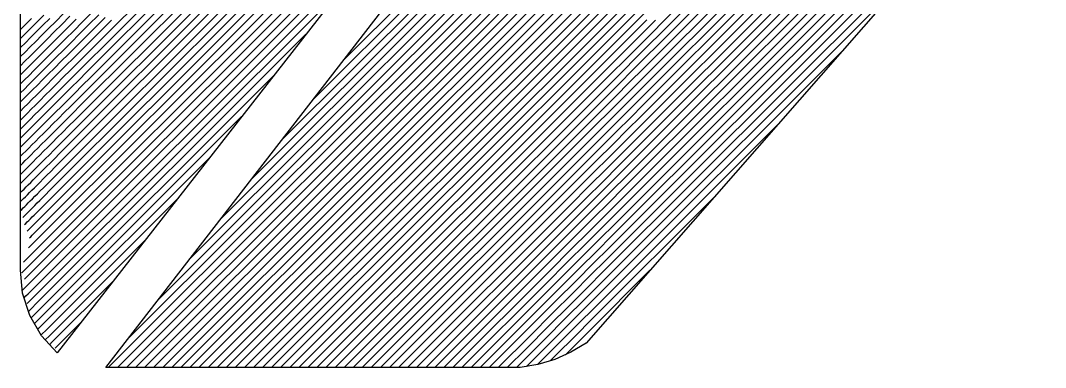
# Model space of a CAD drawing. Extents: x 0 to 13080, y 0 to 6750.
# Drawn here: x 12356.2 to 12416.1, y 1111.6 to 1131.9 of the extents above; entities that cross this region are included whole.
import ezdxf

# ---------------------------------------------------------------- set-up
doc = ezdxf.new("R2010")
doc.units = 0
doc.header["$MEASUREMENT"] = 0
doc.layers.add('MTH-CARIMBO-TXT1', color=1, linetype='CONTINUOUS')

msp = doc.modelspace()

# ---------------------------------------------------------------- linework, layer by layer
at = {"layer": 'MTH-CARIMBO-TXT1', "linetype": 'Continuous'}
for p, q in [((12375.110825, 1129.581525), (12397.974255, 1152.444955)), ((12373.308981, 1127.24935), (12397.739485, 1151.679854)), ((12371.507136, 1124.917176), (12397.504714, 1150.914754)), ((12369.705292, 1122.585001), (12397.269943, 1150.149653)), ((12361.210506, 1131.060778), (12379.725853, 1149.576125)), ((12367.903448, 1120.252827), (12397.035173, 1149.384552)), ((12360.907868, 1130.22781), (12379.725853, 1149.045795)), ((12366.101603, 1117.920652), (12396.800402, 1148.619451)), ((12360.302593, 1128.561875), (12379.725853, 1147.985134)), ((12360.605231, 1129.394843), (12379.725853, 1148.515464)), ((12393.621082, 1131.121219), (12410.475948, 1147.976085)), ((12393.788038, 1131.818505), (12410.281133, 1148.3116)), ((12359.999956, 1127.728907), (12379.725853, 1147.454804)), ((12364.299759, 1115.588478), (12396.565632, 1147.854351)), ((12393.454126, 1130.423933), (12410.670763, 1147.64057)), ((12359.697318, 1126.89594), (12379.725853, 1146.924474)), ((12362.497914, 1113.256304), (12396.330861, 1147.08925)), ((12393.120215, 1129.029361), (12411.060393, 1146.96954)), ((12393.287171, 1129.726647), (12410.865578, 1147.305055)), ((12359.39468, 1126.062972), (12379.725853, 1146.394144)), ((12361.33428, 1111.562339), (12396.09609, 1146.324149)), ((12392.786303, 1127.63479), (12411.450023, 1146.29851)), ((12392.953259, 1128.332076), (12411.255208, 1146.634025)), ((12359.092043, 1125.230004), (12379.725853, 1145.863814)), ((12361.86461, 1111.562339), (12395.86132, 1145.559049)), ((12392.452392, 1126.240218), (12411.839654, 1145.62748)), ((12392.619347, 1126.937504), (12411.644839, 1145.962995)), ((12358.789405, 1124.397037), (12379.725853, 1145.333484)), ((12392.11848, 1124.845646), (12412.229284, 1144.95645)), ((12392.285436, 1125.542932), (12412.034469, 1145.291965)), ((12358.486768, 1123.564069), (12379.725853, 1144.803154)), ((12362.39494, 1111.562339), (12395.626549, 1144.793948)), ((12391.951524, 1124.14836), (12412.424099, 1144.620935)), ((12358.18413, 1122.731101), (12379.725853, 1144.272824)), ((12362.92527, 1111.562339), (12395.391778, 1144.028847)), ((12391.617613, 1122.753789), (12412.813729, 1143.949905)), ((12391.784569, 1123.451075), (12412.618914, 1144.28542)), ((12357.578855, 1121.065166), (12379.725853, 1143.212164)), ((12357.881493, 1121.898134), (12379.725853, 1143.742494)), ((12363.4556, 1111.562339), (12395.157008, 1143.263746)), ((12391.283701, 1121.359217), (12413.20336, 1143.278875)), ((12391.450657, 1122.056503), (12413.008544, 1143.61439)), ((12357.276217, 1120.232198), (12379.725853, 1142.681834)), ((12390.94979, 1119.964645), (12413.59299, 1142.607845)), ((12391.116746, 1120.661931), (12413.398175, 1142.94336)), ((12356.97358, 1119.399231), (12379.725853, 1142.151503)), ((12363.98593, 1111.562339), (12394.922237, 1142.498646)), ((12390.782834, 1119.267359), (12413.787805, 1142.27233)), ((12356.670942, 1118.566263), (12379.725853, 1141.621173)), ((12364.51626, 1111.562339), (12394.687467, 1141.733545)), ((12390.448922, 1117.872788), (12414.177435, 1141.601301)), ((12390.615878, 1118.570074), (12413.98262, 1141.936815)), ((12356.368305, 1117.733296), (12379.725853, 1141.090843)), ((12365.04659, 1111.562339), (12394.452696, 1140.968444)), ((12361.915568, 1122.750229), (12379.725853, 1140.560513)), ((12365.57692, 1111.562339), (12394.217925, 1140.203344)), ((12366.10725, 1111.562339), (12393.983155, 1139.438243)), ((12366.63758, 1111.562339), (12393.748384, 1138.673142)), ((12390.281967, 1117.175502), (12411.572136, 1138.465672)), ((12356.594452, 1116.368453), (12378.535631, 1138.309631)), ((12367.167911, 1111.562339), (12393.513613, 1137.908041)), ((12367.698241, 1111.562339), (12393.278843, 1137.142941)), ((12368.228571, 1111.562339), (12393.044072, 1136.37784)), ((12356.756798, 1116.000469), (12376.654222, 1135.897892)), ((12368.758901, 1111.562339), (12392.809301, 1135.612739)), ((12356.432106, 1116.736437), (12374.940708, 1135.245039)), ((12369.289231, 1111.562339), (12392.574531, 1134.847639)), ((12390.115011, 1116.478216), (12407.859826, 1134.223031)), ((12369.819561, 1111.562339), (12392.33976, 1134.082538)), ((12356.919144, 1115.632484), (12374.772813, 1133.486153)), ((12370.349891, 1111.562339), (12392.10499, 1133.317437)), ((12370.880221, 1111.562339), (12391.870219, 1132.552336)), ((12391.635448, 1131.787236), (12392.470067, 1132.621854)), ((12392.255364, 1131.876821), (12393.019759, 1132.641216)), ((12356.504783, 1131.658356), (12356.841357, 1131.99493)), ((12356.817154, 1131.440397), (12357.171471, 1131.794714)), ((12357.171471, 1131.794714), (12357.557898, 1132.181141)), ((12357.504716, 1131.597628), (12357.908935, 1132.001848)), ((12357.839295, 1131.401878), (12358.261044, 1131.823626)), ((12358.261044, 1131.823626), (12358.719674, 1132.282257)), ((12358.612668, 1131.644921), (12359.090422, 1132.122674)), ((12358.96224, 1131.464162), (12359.459346, 1131.961269)), ((12359.308109, 1131.279701), (12359.82484, 1131.796433)), ((12359.82484, 1131.796433), (12360.388884, 1132.360476)), ((12360.185082, 1131.626344), (12360.771724, 1132.212986)), ((12360.537932, 1131.448864), (12361.147434, 1132.058366)), ((12360.880804, 1131.261406), (12361.513143, 1131.893746)), ((12371.410551, 1111.562339), (12391.635448, 1131.787236)), ((12391.400678, 1131.022135), (12392.255364, 1131.876821)), ((12392.040661, 1131.131789), (12392.823004, 1131.914131)), ((12392.626249, 1131.187046), (12393.335147, 1131.895944)), ((12393.15429, 1131.184757), (12393.788038, 1131.818505)), ((12356.198503, 1131.352076), (12356.504783, 1131.658356)), ((12356.493252, 1131.116495), (12356.817154, 1131.440397)), ((12356.792951, 1130.885864), (12357.133407, 1131.22632)), ((12357.133407, 1131.22632), (12357.504716, 1131.597628)), ((12357.451533, 1131.014116), (12357.839295, 1131.401878)), ((12357.769655, 1130.801908), (12358.173503, 1131.205756)), ((12358.173503, 1131.205756), (12358.612668, 1131.644921)), ((12358.505663, 1131.007585), (12358.96224, 1131.464162)), ((12358.834058, 1130.80565), (12359.308109, 1131.279701)), ((12359.648471, 1131.089734), (12360.185082, 1131.626344)), ((12359.98128, 1130.892213), (12360.537932, 1131.448864)), ((12360.30414, 1130.684742), (12360.880804, 1131.261406)), ((12391.825959, 1130.386756), (12392.626249, 1131.187046)), ((12392.429494, 1130.459961), (12393.15429, 1131.184757)), ((12356.198503, 1130.821745), (12356.493252, 1131.116495)), ((12356.198503, 1130.291415), (12356.481721, 1130.574634)), ((12356.481721, 1130.574634), (12356.792951, 1130.885864)), ((12356.768748, 1130.331331), (12357.095343, 1130.657925)), ((12357.08149, 1115.2645), (12372.891404, 1131.074414)), ((12357.095343, 1130.657925), (12357.451533, 1131.014116)), ((12357.398351, 1130.430604), (12357.769655, 1130.801908)), ((12357.700015, 1130.201938), (12358.085963, 1130.587886)), ((12358.085963, 1130.587886), (12358.505663, 1131.007585)), ((12358.398657, 1130.370249), (12358.834058, 1130.80565)), ((12358.705876, 1130.147139), (12359.156871, 1130.598134)), ((12359.156871, 1130.598134), (12359.648471, 1131.089734)), ((12359.472102, 1130.383034), (12359.98128, 1130.892213)), ((12359.777479, 1130.158081), (12360.30414, 1130.684742)), ((12360.614175, 1130.464447), (12361.210506, 1131.060778)), ((12371.940881, 1111.562339), (12391.400678, 1131.022135)), ((12391.165907, 1130.257034), (12392.040661, 1131.131789)), ((12392.973433, 1130.47357), (12393.621082, 1131.121219)), ((12356.198503, 1129.761085), (12356.47019, 1130.032772)), ((12356.47019, 1130.032772), (12356.768748, 1130.331331)), ((12356.744545, 1129.776798), (12357.057278, 1130.089531)), ((12357.057278, 1130.089531), (12357.398351, 1130.430604)), ((12357.345169, 1129.847091), (12357.700015, 1130.201938)), ((12357.630375, 1129.601967), (12357.998423, 1129.970016)), ((12357.998423, 1129.970016), (12358.398657, 1130.370249)), ((12358.291651, 1129.732913), (12358.705876, 1130.147139)), ((12359.005634, 1129.916566), (12359.472102, 1130.383034)), ((12359.295733, 1129.676335), (12359.777479, 1130.158081)), ((12360.070348, 1129.92062), (12360.614175, 1130.464447)), ((12360.347545, 1129.667487), (12360.907868, 1130.22781)), ((12372.471211, 1111.562339), (12391.165907, 1130.257034)), ((12389.948055, 1115.78093), (12404.147515, 1129.98039)), ((12390.931136, 1129.491934), (12391.825959, 1130.386756)), ((12391.611256, 1129.641723), (12392.429494, 1130.459961)), ((12392.232739, 1129.732876), (12392.973433, 1130.47357)), ((12392.792576, 1129.762383), (12393.454126, 1130.423933)), ((12356.198503, 1129.230755), (12356.458659, 1129.490911)), ((12356.458659, 1129.490911), (12356.744545, 1129.776798)), ((12356.720342, 1129.222265), (12357.019214, 1129.521136)), ((12357.019214, 1129.521136), (12357.345169, 1129.847091)), ((12357.291987, 1129.263579), (12357.630375, 1129.601967)), ((12357.910883, 1129.352145), (12358.291651, 1129.732913)), ((12358.184645, 1129.095577), (12358.577694, 1129.488627)), ((12358.577694, 1129.488627), (12359.005634, 1129.916566)), ((12358.854396, 1129.234998), (12359.295733, 1129.676335)), ((12359.119364, 1128.969636), (12359.573677, 1129.423949)), ((12359.573677, 1129.423949), (12360.070348, 1129.92062)), ((12359.836556, 1129.156498), (12360.347545, 1129.667487)), ((12360.080915, 1128.870527), (12360.605231, 1129.394843)), ((12373.001542, 1111.562339), (12390.931136, 1129.491934)), ((12390.696366, 1128.726833), (12391.611256, 1129.641723)), ((12391.396553, 1128.89669), (12392.232739, 1129.732876)), ((12392.035984, 1129.005791), (12392.792576, 1129.762383)), ((12392.611719, 1129.051196), (12393.287171, 1129.726647)), ((12356.198503, 1128.700425), (12356.447127, 1128.94905)), ((12356.447127, 1128.94905), (12356.720342, 1129.222265)), ((12356.696139, 1128.667732), (12356.981149, 1128.952742)), ((12356.981149, 1128.952742), (12357.291987, 1129.263579)), ((12357.238804, 1128.680067), (12357.560735, 1129.001997)), ((12357.560735, 1129.001997), (12357.910883, 1129.352145)), ((12357.823343, 1128.734275), (12358.184645, 1129.095577)), ((12358.077639, 1128.458242), (12358.449513, 1128.830115)), ((12358.449513, 1128.830115), (12358.854396, 1129.234998)), ((12358.703159, 1128.553431), (12359.119364, 1128.969636)), ((12359.369875, 1128.689817), (12359.836556, 1129.156498)), ((12359.602764, 1128.392376), (12360.080915, 1128.870527)), ((12390.461595, 1127.961732), (12391.396553, 1128.89669)), ((12391.18185, 1128.151657), (12392.035984, 1129.005791)), ((12391.839229, 1128.278705), (12392.611719, 1129.051196)), ((12392.430862, 1128.340009), (12393.120215, 1129.029361)), ((12356.198503, 1128.170095), (12356.435596, 1128.407189)), ((12356.435596, 1128.407189), (12356.696139, 1128.667732)), ((12356.671937, 1128.113199), (12356.943085, 1128.384347)), ((12356.943085, 1128.384347), (12357.238804, 1128.680067)), ((12357.185622, 1128.096554), (12357.491095, 1128.402027)), ((12357.243836, 1114.896516), (12371.009994, 1128.662675)), ((12357.491095, 1128.402027), (12357.823343, 1128.734275)), ((12357.735802, 1128.116405), (12358.077639, 1128.458242)), ((12357.970634, 1127.820906), (12358.321331, 1128.171603)), ((12358.321331, 1128.171603), (12358.703159, 1128.553431)), ((12358.551921, 1127.871863), (12358.942995, 1128.262937)), ((12358.942995, 1128.262937), (12359.369875, 1128.689817)), ((12359.166074, 1127.955686), (12359.602764, 1128.392376)), ((12359.814286, 1128.073568), (12360.302593, 1128.561875)), ((12373.531872, 1111.562339), (12390.696366, 1128.726833)), ((12390.967147, 1127.406624), (12391.839229, 1128.278705)), ((12391.642474, 1127.55162), (12392.430862, 1128.340009)), ((12392.250005, 1127.628822), (12392.953259, 1128.332076)), ((12356.198503, 1127.639765), (12356.424065, 1127.865327)), ((12356.424065, 1127.865327), (12356.671937, 1128.113199)), ((12356.647734, 1127.558666), (12356.90502, 1127.815952)), ((12356.90502, 1127.815952), (12357.185622, 1128.096554)), ((12357.13244, 1127.513042), (12357.421455, 1127.802057)), ((12357.421455, 1127.802057), (12357.735802, 1128.116405)), ((12357.648262, 1127.498534), (12357.970634, 1127.820906)), ((12358.193149, 1127.513091), (12358.551921, 1127.871863)), ((12358.766626, 1127.556238), (12359.166074, 1127.955686)), ((12358.962272, 1127.221554), (12359.368972, 1127.628254)), ((12359.368972, 1127.628254), (12359.814286, 1128.073568)), ((12359.547656, 1127.276608), (12359.999956, 1127.728907)), ((12374.062202, 1111.562339), (12390.461595, 1127.961732)), ((12390.226825, 1127.196631), (12391.18185, 1128.151657)), ((12391.445719, 1126.824535), (12392.250005, 1127.628822)), ((12392.069149, 1126.917635), (12392.786303, 1127.63479)), ((12356.198503, 1127.109435), (12356.412534, 1127.323466)), ((12356.401003, 1126.781605), (12356.623531, 1127.004133)), ((12356.412534, 1127.323466), (12356.647734, 1127.558666)), ((12356.623531, 1127.004133), (12356.866956, 1127.247558)), ((12356.866956, 1127.247558), (12357.13244, 1127.513042)), ((12357.079258, 1126.92953), (12357.351815, 1127.202087)), ((12357.351815, 1127.202087), (12357.648262, 1127.498534)), ((12357.560722, 1126.880664), (12357.863628, 1127.18357)), ((12357.863628, 1127.18357), (12358.193149, 1127.513091)), ((12358.064967, 1126.854579), (12358.400684, 1127.190295)), ((12358.400684, 1127.190295), (12358.766626, 1127.556238)), ((12358.590257, 1126.849539), (12358.962272, 1127.221554)), ((12359.13518, 1126.864132), (12359.547656, 1127.276608)), ((12374.592532, 1111.562339), (12390.226825, 1127.196631)), ((12389.992054, 1126.431531), (12390.967147, 1127.406624)), ((12390.752445, 1126.661591), (12391.642474, 1127.55162)), ((12356.198503, 1126.579105), (12356.401003, 1126.781605)), ((12356.389471, 1126.239744), (12356.599328, 1126.4496)), ((12356.599328, 1126.4496), (12356.828891, 1126.679163)), ((12356.828891, 1126.679163), (12357.079258, 1126.92953)), ((12357.026075, 1126.346017), (12357.282175, 1126.602117)), ((12357.282175, 1126.602117), (12357.560722, 1126.880664)), ((12357.473182, 1126.262794), (12357.756622, 1126.546234)), ((12357.756622, 1126.546234), (12358.064967, 1126.854579)), ((12357.936785, 1126.196067), (12358.249446, 1126.508728)), ((12358.249446, 1126.508728), (12358.590257, 1126.849539)), ((12358.413888, 1126.142839), (12358.75847, 1126.487422)), ((12358.75847, 1126.487422), (12359.13518, 1126.864132)), ((12358.901388, 1126.10001), (12359.281027, 1126.479648)), ((12359.281027, 1126.479648), (12359.697318, 1126.89594)), ((12375.122862, 1111.562339), (12389.992054, 1126.431531)), ((12389.757283, 1125.66643), (12390.752445, 1126.661591)), ((12390.537742, 1125.916558), (12391.445719, 1126.824535)), ((12391.248964, 1126.09745), (12392.069149, 1126.917635)), ((12391.888292, 1126.206448), (12392.619347, 1126.937504)), ((12356.198503, 1126.048775), (12356.389471, 1126.239744)), ((12356.37794, 1125.697882), (12356.575125, 1125.895067)), ((12356.575125, 1125.895067), (12356.790827, 1126.110769)), ((12356.790827, 1126.110769), (12357.026075, 1126.346017)), ((12356.972893, 1125.762505), (12357.212535, 1126.002147)), ((12357.212535, 1126.002147), (12357.473182, 1126.262794)), ((12357.385642, 1125.644924), (12357.649616, 1125.908898)), ((12357.406182, 1114.528532), (12369.128585, 1126.250935)), ((12357.649616, 1125.908898), (12357.936785, 1126.196067)), ((12357.808604, 1125.537555), (12358.098208, 1125.82716)), ((12358.098208, 1125.82716), (12358.413888, 1126.142839)), ((12358.554669, 1125.75329), (12358.901388, 1126.10001)), ((12359.014397, 1125.682689), (12359.39468, 1126.062972)), ((12389.522513, 1124.901329), (12390.537742, 1125.916558)), ((12390.323039, 1125.171525), (12391.248964, 1126.09745)), ((12391.052209, 1125.370365), (12391.888292, 1126.206448)), ((12391.707435, 1125.495261), (12392.452392, 1126.240218)), ((12356.198503, 1125.518445), (12356.37794, 1125.697882)), ((12356.366409, 1125.156021), (12356.550922, 1125.340534)), ((12356.550922, 1125.340534), (12356.752762, 1125.542374)), ((12356.714698, 1124.97398), (12356.919711, 1125.178993)), ((12356.752762, 1125.542374), (12356.972893, 1125.762505)), ((12356.919711, 1125.178993), (12357.142895, 1125.402177)), ((12357.142895, 1125.402177), (12357.385642, 1125.644924)), ((12357.298101, 1125.027053), (12357.54261, 1125.271562)), ((12357.54261, 1125.271562), (12357.808604, 1125.537555)), ((12357.946971, 1125.145593), (12358.237519, 1125.43614)), ((12358.237519, 1125.43614), (12358.554669, 1125.75329)), ((12358.350867, 1125.019159), (12358.667596, 1125.335888)), ((12358.667596, 1125.335888), (12359.014397, 1125.682689)), ((12358.747768, 1124.885729), (12359.092043, 1125.230004)), ((12375.653192, 1111.562339), (12389.757283, 1125.66643)), ((12389.781099, 1115.083644), (12400.435205, 1125.737749)), ((12390.108336, 1124.426492), (12391.052209, 1125.370365)), ((12390.855454, 1124.64328), (12391.707435, 1125.495261)), ((12391.526578, 1124.784074), (12392.285436, 1125.542932)), ((12356.198503, 1124.988114), (12356.366409, 1125.156021)), ((12356.198503, 1124.457784), (12356.354878, 1124.61416)), ((12356.354878, 1124.61416), (12356.526719, 1124.786001)), ((12356.526719, 1124.786001), (12356.714698, 1124.97398)), ((12356.676633, 1124.405585), (12356.866529, 1124.59548)), ((12356.866529, 1124.59548), (12357.073255, 1124.802207)), ((12357.073255, 1124.802207), (12357.298101, 1125.027053)), ((12357.210561, 1124.409183), (12357.435605, 1124.634226)), ((12357.435605, 1124.634226), (12357.680422, 1124.879044)), ((12357.680422, 1124.879044), (12357.946971, 1125.145593)), ((12357.795733, 1124.464025), (12358.061149, 1124.729441)), ((12358.061149, 1124.729441), (12358.350867, 1125.019159)), ((12358.433805, 1124.571766), (12358.747768, 1124.885729)), ((12376.183522, 1111.562339), (12389.522513, 1124.901329)), ((12389.287742, 1124.136228), (12390.323039, 1125.171525)), ((12389.893633, 1123.68146), (12390.855454, 1124.64328)), ((12390.658699, 1123.916195), (12391.526578, 1124.784074)), ((12391.345721, 1124.072887), (12392.11848, 1124.845646)), ((12356.198503, 1123.927454), (12356.343347, 1124.072298)), ((12356.343347, 1124.072298), (12356.502517, 1124.231468)), ((12356.502517, 1124.231468), (12356.676633, 1124.405585)), ((12356.638569, 1123.83719), (12356.813346, 1124.011968)), ((12356.813346, 1124.011968), (12357.003615, 1124.202237)), ((12357.003615, 1124.202237), (12357.210561, 1124.409183)), ((12357.123021, 1123.791313), (12357.328599, 1123.99689)), ((12357.328599, 1123.99689), (12357.55224, 1124.220532)), ((12357.55224, 1124.220532), (12357.795733, 1124.464025)), ((12357.644496, 1123.782457), (12357.88478, 1124.022742)), ((12357.88478, 1124.022742), (12358.147065, 1124.285027)), ((12358.147065, 1124.285027), (12358.433805, 1124.571766)), ((12358.200013, 1123.807644), (12358.481138, 1124.088769)), ((12358.481138, 1124.088769), (12358.789405, 1124.397037)), ((12376.713852, 1111.562339), (12389.287742, 1124.136228)), ((12389.052971, 1123.371128), (12390.108336, 1124.426492)), ((12390.461944, 1123.18911), (12391.345721, 1124.072887)), ((12391.164864, 1123.361701), (12391.951524, 1124.14836)), ((12356.198503, 1123.397124), (12356.331815, 1123.530437)), ((12356.331815, 1123.530437), (12356.478314, 1123.676935)), ((12356.478314, 1123.676935), (12356.638569, 1123.83719)), ((12356.600504, 1123.268796), (12356.760164, 1123.428456)), ((12356.760164, 1123.428456), (12356.933975, 1123.602267)), ((12356.933975, 1123.602267), (12357.123021, 1123.791313)), ((12357.221593, 1123.359554), (12357.424058, 1123.56202)), ((12357.424058, 1123.56202), (12357.644496, 1123.782457)), ((12357.568528, 1114.160548), (12367.247176, 1123.839196)), ((12357.708411, 1123.316043), (12357.943264, 1123.550895)), ((12357.943264, 1123.550895), (12358.200013, 1123.807644)), ((12358.214508, 1123.29181), (12358.486768, 1123.564069)), ((12388.818201, 1122.606027), (12389.893633, 1123.68146)), ((12389.67893, 1122.936427), (12390.658699, 1123.916195)), ((12390.984008, 1122.650514), (12391.784569, 1123.451075)), ((12356.198503, 1122.866794), (12356.320284, 1122.988576)), ((12356.320284, 1122.988576), (12356.454111, 1123.122402)), ((12356.454111, 1123.122402), (12356.600504, 1123.268796)), ((12356.56244, 1122.700401), (12356.706982, 1122.844943)), ((12356.706982, 1122.844943), (12356.864335, 1123.002297)), ((12356.864335, 1123.002297), (12357.035481, 1123.173442)), ((12357.035481, 1123.173442), (12357.221593, 1123.359554)), ((12357.114587, 1122.722219), (12357.295876, 1122.903508)), ((12357.295876, 1122.903508), (12357.493258, 1123.10089)), ((12357.493258, 1123.10089), (12357.708411, 1123.316043)), ((12357.532042, 1122.609344), (12357.739462, 1122.816763)), ((12357.739462, 1122.816763), (12357.966221, 1123.043522)), ((12357.966221, 1123.043522), (12358.214508, 1123.29181)), ((12377.244182, 1111.562339), (12389.052971, 1123.371128)), ((12388.58343, 1121.840926), (12389.67893, 1122.936427)), ((12389.464228, 1122.191394), (12390.461944, 1123.18911)), ((12390.265189, 1122.462025), (12391.164864, 1123.361701)), ((12356.198503, 1122.336464), (12356.308753, 1122.446715)), ((12356.26976, 1117.104421), (12361.915568, 1122.750229)), ((12356.308753, 1122.446715), (12356.429908, 1122.567869)), ((12356.429908, 1122.567869), (12356.56244, 1122.700401)), ((12356.524375, 1122.132007), (12356.6538, 1122.261431)), ((12356.6538, 1122.261431), (12356.794695, 1122.402327)), ((12356.794695, 1122.402327), (12356.947941, 1122.555572)), ((12356.947941, 1122.555572), (12357.114587, 1122.722219)), ((12357.007581, 1122.084883), (12357.167695, 1122.244996)), ((12357.167695, 1122.244996), (12357.342021, 1122.419322)), ((12357.342021, 1122.419322), (12357.532042, 1122.609344)), ((12357.53566, 1122.082632), (12357.732429, 1122.2794)), ((12357.732429, 1122.2794), (12357.947879, 1122.49485)), ((12357.947879, 1122.49485), (12358.18413, 1122.731101)), ((12377.774512, 1111.562339), (12388.818201, 1122.606027)), ((12388.34866, 1121.075826), (12389.464228, 1122.191394)), ((12389.249525, 1121.446361), (12390.265189, 1122.462025)), ((12390.068434, 1121.73494), (12390.984008, 1122.650514)), ((12390.803151, 1121.939327), (12391.617613, 1122.753789)), ((12356.198503, 1121.806134), (12356.297222, 1121.904853)), ((12356.297222, 1121.904853), (12356.405705, 1122.013337)), ((12356.405705, 1122.013337), (12356.524375, 1122.132007)), ((12356.486311, 1121.563612), (12356.600617, 1121.677919)), ((12356.600617, 1121.677919), (12356.725055, 1121.802357)), ((12356.725055, 1121.802357), (12356.8604, 1121.937702)), ((12356.8604, 1121.937702), (12357.007581, 1122.084883)), ((12356.900576, 1121.447547), (12357.039513, 1121.586484)), ((12357.039513, 1121.586484), (12357.190783, 1121.737755)), ((12357.190783, 1121.737755), (12357.355673, 1121.902644)), ((12357.355673, 1121.902644), (12357.53566, 1122.082632)), ((12357.498637, 1121.515278), (12357.681249, 1121.697891)), ((12357.681249, 1121.697891), (12357.881493, 1121.898134)), ((12378.304842, 1111.562339), (12388.58343, 1121.840926)), ((12389.034822, 1120.701328), (12390.068434, 1121.73494)), ((12389.871679, 1121.007855), (12390.803151, 1121.939327)), ((12390.622294, 1121.22814), (12391.450657, 1122.056503)), ((12356.198503, 1121.275804), (12356.285691, 1121.362992)), ((12356.285691, 1121.362992), (12356.381502, 1121.458804)), ((12356.357299, 1120.904271), (12356.448246, 1120.995218)), ((12356.381502, 1121.458804), (12356.486311, 1121.563612)), ((12356.448246, 1120.995218), (12356.547435, 1121.094406)), ((12356.547435, 1121.094406), (12356.655416, 1121.202387)), ((12356.655416, 1121.202387), (12356.77286, 1121.319832)), ((12356.77286, 1121.319832), (12356.900576, 1121.447547)), ((12356.911331, 1120.927972), (12357.039546, 1121.056187)), ((12357.039546, 1121.056187), (12357.179304, 1121.195945)), ((12357.179304, 1121.195945), (12357.331859, 1121.3485)), ((12357.331859, 1121.3485), (12357.498637, 1121.515278)), ((12357.41462, 1120.900931), (12357.578855, 1121.065166)), ((12357.730874, 1113.792564), (12365.365767, 1121.427457)), ((12378.835172, 1111.562339), (12388.34866, 1121.075826)), ((12388.113889, 1120.310725), (12389.249525, 1121.446361)), ((12388.820119, 1119.956295), (12389.871679, 1121.007855)), ((12389.614144, 1114.386358), (12396.722894, 1121.495109)), ((12389.674924, 1120.280769), (12390.622294, 1121.22814)), ((12390.441437, 1120.516953), (12391.283701, 1121.359217)), ((12356.198503, 1120.745474), (12356.27416, 1120.821131)), ((12356.27416, 1120.821131), (12356.357299, 1120.904271)), ((12356.333096, 1120.349738), (12356.410182, 1120.426823)), ((12356.410182, 1120.426823), (12356.494253, 1120.510894)), ((12356.494253, 1120.510894), (12356.585776, 1120.602417)), ((12356.585776, 1120.602417), (12356.68532, 1120.701961)), ((12356.68532, 1120.701961), (12356.79357, 1120.810211)), ((12356.79357, 1120.810211), (12356.911331, 1120.927972)), ((12356.888308, 1120.374619), (12357.002935, 1120.489246)), ((12357.002935, 1120.489246), (12357.128057, 1120.614368)), ((12357.128057, 1120.614368), (12357.264845, 1120.751156)), ((12357.264845, 1120.751156), (12357.41462, 1120.900931)), ((12387.879118, 1119.545624), (12389.034822, 1120.701328)), ((12389.478169, 1119.553684), (12390.441437, 1120.516953)), ((12390.26058, 1119.805766), (12391.116746, 1120.661931)), ((12356.441071, 1119.927382), (12356.516136, 1120.002447)), ((12356.516136, 1120.002447), (12356.59778, 1120.084091)), ((12356.59778, 1120.084091), (12356.686564, 1120.172875)), ((12356.686564, 1120.172875), (12356.783149, 1120.26946)), ((12356.737071, 1119.693052), (12356.826566, 1119.782547)), ((12356.783149, 1120.26946), (12356.888308, 1120.374619)), ((12356.826566, 1119.782547), (12356.924255, 1119.880236)), ((12356.924255, 1119.880236), (12357.031053, 1119.987034)), ((12357.031053, 1119.987034), (12357.14799, 1120.103971)), ((12357.14799, 1120.103971), (12357.276217, 1120.232198)), ((12379.365503, 1111.562339), (12388.113889, 1120.310725)), ((12387.644348, 1118.780523), (12388.820119, 1119.956295)), ((12388.605416, 1119.211262), (12389.674924, 1120.280769)), ((12389.281414, 1118.826599), (12390.26058, 1119.805766)), ((12390.079723, 1119.094579), (12390.94979, 1119.964645)), ((12356.579558, 1119.535539), (12356.654967, 1119.610948)), ((12356.654967, 1119.610948), (12356.737071, 1119.693052)), ((12356.720454, 1119.146105), (12356.797261, 1119.222912)), ((12356.797261, 1119.222912), (12356.881361, 1119.307012)), ((12356.881361, 1119.307012), (12356.97358, 1119.399231)), ((12379.895833, 1111.562339), (12387.879118, 1119.545624)), ((12387.409577, 1118.015423), (12388.605416, 1119.211262)), ((12388.390714, 1118.466229), (12389.478169, 1119.553684)), ((12389.898867, 1118.383392), (12390.782834, 1119.267359)), ((12357.89322, 1113.42458), (12363.484358, 1119.015718)), ((12380.426163, 1111.562339), (12387.644348, 1118.780523)), ((12388.176011, 1117.721196), (12389.281414, 1118.826599)), ((12389.084659, 1118.099514), (12390.079723, 1119.094579)), ((12380.956493, 1111.562339), (12387.409577, 1118.015423)), ((12387.174806, 1117.250322), (12388.390714, 1118.466229)), ((12387.961308, 1116.976164), (12389.084659, 1118.099514)), ((12388.887904, 1117.372429), (12389.898867, 1118.383392)), ((12389.71801, 1117.672205), (12390.615878, 1118.570074)), ((12386.940036, 1116.485221), (12388.176011, 1117.721196)), ((12388.691149, 1116.645344), (12389.71801, 1117.672205)), ((12389.537153, 1116.961018), (12390.448922, 1117.872788)), ((12381.486823, 1111.562339), (12387.174806, 1117.250322)), ((12386.705265, 1115.720121), (12387.961308, 1116.976164)), ((12387.746605, 1116.231131), (12388.887904, 1117.372429)), ((12388.494394, 1115.918259), (12389.537153, 1116.961018)), ((12389.356296, 1116.249831), (12390.281967, 1117.175502)), ((12389.447188, 1113.689073), (12393.010583, 1117.252468)), ((12356.308391, 1116.082392), (12356.416707, 1116.190708)), ((12356.416707, 1116.190708), (12356.510549, 1116.28455)), ((12356.510549, 1116.28455), (12356.594452, 1116.368453)), ((12358.055566, 1113.056595), (12361.602949, 1116.603979)), ((12382.017153, 1111.562339), (12386.940036, 1116.485221)), ((12386.470494, 1114.95502), (12387.746605, 1116.231131)), ((12387.531902, 1115.486098), (12388.691149, 1116.645344)), ((12388.297639, 1115.191174), (12389.356296, 1116.249831)), ((12389.175439, 1115.538644), (12390.115011, 1116.478216)), ((12356.406525, 1115.650195), (12356.506175, 1115.749845)), ((12356.506175, 1115.749845), (12356.638494, 1115.882164)), ((12356.638494, 1115.882164), (12356.756798, 1116.000469)), ((12356.766438, 1115.479778), (12356.919144, 1115.632484)), ((12382.547483, 1111.562339), (12386.705265, 1115.720121)), ((12387.3172, 1114.741065), (12388.494394, 1115.918259)), ((12388.994582, 1114.827457), (12389.948055, 1115.78093)), ((12356.595642, 1115.308983), (12356.766438, 1115.479778)), ((12356.68511, 1114.86812), (12356.894382, 1115.077392)), ((12356.894382, 1115.077392), (12357.08149, 1115.2645)), ((12386.235724, 1114.189919), (12387.531902, 1115.486098)), ((12387.102497, 1113.996032), (12388.297639, 1115.191174)), ((12388.100884, 1114.464089), (12389.175439, 1115.538644)), ((12388.813726, 1114.116271), (12389.781099, 1115.083644)), ((12356.817441, 1114.470121), (12357.022327, 1114.675007)), ((12357.022327, 1114.675007), (12357.243836, 1114.896516)), ((12357.150271, 1114.272621), (12357.406182, 1114.528532)), ((12383.077813, 1111.562339), (12386.470494, 1114.95502)), ((12386.000953, 1113.424818), (12387.3172, 1114.741065)), ((12386.887794, 1113.250999), (12388.100884, 1114.464089)), ((12387.904129, 1113.737004), (12388.994582, 1114.827457)), ((12388.632869, 1113.405084), (12389.614144, 1114.386358)), ((12357.011422, 1114.133772), (12357.150271, 1114.272621)), ((12357.205402, 1113.797422), (12357.278215, 1113.870235)), ((12357.278215, 1113.870235), (12357.568528, 1114.160548)), ((12357.40616, 1113.467849), (12357.730874, 1113.792564)), ((12358.217912, 1112.688611), (12359.72154, 1114.192239)), ((12383.608143, 1111.562339), (12386.235724, 1114.189919)), ((12385.766183, 1112.659718), (12387.102497, 1113.996032)), ((12387.707374, 1113.009918), (12388.813726, 1114.116271)), ((12357.646052, 1113.177412), (12357.89322, 1113.42458)), ((12384.138473, 1111.562339), (12386.000953, 1113.424818)), ((12385.531412, 1111.894617), (12386.887794, 1113.250999)), ((12386.673091, 1112.505966), (12387.904129, 1113.737004)), ((12387.510619, 1112.282833), (12388.632869, 1113.405084)), ((12388.452012, 1112.693897), (12389.447188, 1113.689073)), ((12357.898746, 1112.899776), (12358.055566, 1113.056595)), ((12384.668803, 1111.562339), (12385.766183, 1112.659718)), ((12386.458388, 1111.760933), (12387.707374, 1113.009918)), ((12388.070569, 1112.312454), (12388.452012, 1112.693897)), ((12385.790854, 1111.623729), (12386.673091, 1112.505966)), ((12387.184584, 1111.956798), (12387.510619, 1112.282833)), ((12385.199133, 1111.562339), (12385.531412, 1111.894617))]:
    msp.add_line(p, q, dxfattribs=at)
for points in [[(12356.198503, 1117.265939), (12356.198503, 1180.484627), (12357.569777, 1181.703369), (12359.057745, 1182.77653), (12360.647018, 1183.693011), (12362.321157, 1184.443332), (12364.062848, 1185.019733), (12365.854076, 1185.416252), (12367.676314, 1185.628788), (12369.510716, 1185.655142), (12371.338308, 1185.495043), (12373.140188, 1185.150147), (12374.897719, 1184.624019), (12376.592723, 1183.922102), (12378.207668, 1183.051657), (12379.725853, 1182.021685), (12379.725853, 1139.835352), (12358.337353, 1112.417879), (12357.419289, 1113.426558), (12356.737885, 1114.608066), (12356.324596, 1115.907861), (12356.198503, 1117.265939)], [(12361.189153, 1111.562339), (12401.399533, 1163.607689), (12402.983961, 1165.542119), (12404.791818, 1167.269571), (12406.796281, 1168.764416), (12408.967614, 1170.004476), (12411.273602, 1170.971354), (12413.680035, 1171.650706), (12416.151209, 1172.032453)], [(12416.850644, 1144.308617), (12415.512947, 1142.934231), (12414.232633, 1141.506239), (12389.279383, 1112.988239), (12388.391104, 1112.454388), (12387.443494, 1112.034782), (12386.451173, 1111.735895), (12385.429453, 1111.562339), (12361.189153, 1111.562339)]]:
    msp.add_lwpolyline(points, dxfattribs=at)

doc.saveas('drawing.dxf')
